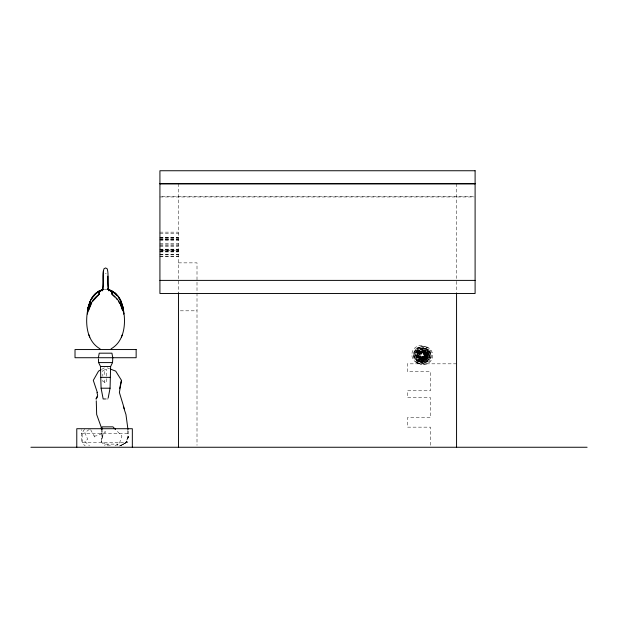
<?xml version="1.0" encoding="UTF-8"?>
<svg xmlns="http://www.w3.org/2000/svg" width="618" height="618" viewBox="0 0 618 618"><rect width="100%" height="100%" fill="white"/><g stroke="black" fill="none" stroke-linecap="round" stroke-linejoin="round"><path stroke-width="0.46" stroke-dasharray="3.09 2.32" d="M101.653 430.553L102.464 436.099L101.499 441.569L101.924 436.099L101.437 430.553M102.464 436.099L101.105 441.569L105.021 445.833M117.435 445.478L117.992 444.11L105.578 444.11L108.227 445.902M125.693 442.944L120.402 445.678L125.693 442.944L128.845 436.099L128.104 430.553M84.72 429.464L83.399 430.584L82.148 434.724L82.148 439.344L82.688 443.6L85.176 445.848M89.355 429.363L84.851 432.716L87.686 439.298L84.851 441.468L89.456 445.732M101.669 369.386L104.797 367.656M104.62 369.85L102.812 370.707L102.812 376.254M119.019 446.103L123.144 444.504L126.087 442.094L123.144 444.504L119.568 445.841M115.041 445.593L119.212 444.018L121.901 436.099L116.161 430.159M94.029 435.945C99.204 437.15 111.163 425.902 102.395 435.767L102.186 430.422M104.257 289.61L106.899 289.61M161.777 196.763L474.176 196.763M159.923 196.964L474.176 196.964M159.923 232.152L178.463 232.152M159.923 233.334L178.463 233.334M159.923 237.675L178.463 237.675M159.923 237.822L178.463 237.822M159.923 237.922L178.463 237.922M159.923 238.88L178.463 238.88M159.923 239.421L178.463 239.421M159.923 239.568L178.463 239.568M159.923 239.707L178.463 239.707M159.923 240.472L178.463 240.472M159.923 243.484L178.463 243.43M159.923 244.913L178.463 244.913M159.923 245.176L178.463 245.176M159.923 246.652L178.463 246.652M159.923 249.178L178.463 249.178M159.923 249.718L178.463 249.718M159.923 249.834L178.463 249.834M159.923 250.105L178.463 250.182L159.923 250.205M159.923 251.039L178.463 251.039M159.923 251.673L178.463 251.673M159.923 251.928L178.463 251.928M159.923 254.346L178.463 254.346M159.923 254.601L178.463 254.601M159.923 256.169L178.463 256.169M159.923 256.509L178.463 256.509M178.463 262.866L197.003 262.866L197.003 445.331M180.317 310.815L197.003 310.815M424.551 356.292L420.897 356.292L420.897 357.482L424.551 357.482M424.605 356.393L420.982 356.393L420.982 357.667L424.605 357.667M426.057 356.849L422.403 356.849L422.488 358.224L427.162 358.216M422.488 356.949L427.162 357.026M427.216 357.127L423.6 357.127L423.6 358.401L427.216 358.401M422.403 358.038L426.057 358.038M420.982 358.309L424.605 358.309L424.605 354.693A3.623 3.623 0 0 0 419.174 351.557A3.623 3.623 0 0 0 419.174 357.822A3.654 3.654 0 0 0 424.636 354.693A3.654 3.654 0 0 0 419.151 351.526A3.654 3.654 0 0 0 419.151 357.861A3.623 3.623 0 0 0 424.605 354.693L424.551 358.255M422.488 358.865L426.111 358.865L426.111 355.242A3.669 3.669 0 0 0 420.657 352.067A3.669 3.669 0 0 0 420.657 358.417A3.669 3.669 0 0 0 426.157 355.242A3.615 3.615 0 0 0 420.68 352.113A3.615 3.615 0 0 0 420.68 358.378A3.615 3.615 0 0 0 426.103 355.242M427.162 358.988L423.6 358.988L427.216 359.043L427.162 355.427A3.623 3.623 0 0 0 421.785 352.291A3.623 3.623 0 0 0 421.785 358.556A3.623 3.623 0 0 0 427.216 355.427M456.563 363.824L407.316 363.824L407.316 371.619L430.491 371.619L430.491 390.777L407.316 390.777L407.316 397.621L430.491 397.621L430.491 417.729L407.316 417.729L407.316 427.154L430.491 427.154L430.491 445.339M106.389 398.973L108.003 398.973M81.414 433.349L127.71 433.349M105.284 273.473L106.25 273.504M110.321 445.354L105.145 444.265L103.322 442.782M107.184 367.841L109.587 368.761M104.62 382.171L102.812 381.306L102.812 378.332M90.576 429.634L94.747 437.065M456.563 183.646L456.563 278.479M456.563 281.36L456.563 291.966M423.515 357.026L423.515 358.216M178.463 183.646L178.463 293.504M127.71 430.568L127.71 442.619L81.414 442.619L81.414 429.641M106.543 376.138L106.543 369.371L104.62 369.371L104.62 376.292M106.543 378.679L106.543 382.65L104.62 382.65L104.62 378.679M128.753 436.099L126.574 441.569L125.299 442.874L128.753 436.099M419.614 357.057A2.735 2.735 0 0 0 423.716 354.693A2.735 2.735 0 0 0 419.614 352.322A2.735 2.735 0 0 0 419.614 357.057M419.491 357.266A2.974 2.974 0 0 0 423.956 354.693A2.974 2.974 0 0 0 419.491 352.113A2.974 2.974 0 0 0 419.491 357.266M416.416 362.604A9.131 9.131 0 0 0 430.113 354.693A9.131 9.131 0 0 0 416.416 346.783A9.131 9.131 0 0 0 416.416 362.604M418.934 358.239A4.094 4.094 0 0 0 425.076 354.693A4.094 4.094 0 0 0 418.934 351.148A4.094 4.094 0 0 0 418.934 358.239M417.389 360.92A7.192 7.192 0 0 0 428.174 354.693A7.192 7.192 0 0 0 417.389 348.467A7.192 7.192 0 0 0 417.389 360.92M418.981 358.154A3.994 3.994 0 0 0 424.975 354.693A3.994 3.994 0 0 0 418.981 351.233A3.994 3.994 0 0 0 418.981 358.154M417.312 361.051A7.339 7.339 0 0 0 428.32 354.693A7.339 7.339 0 0 0 417.312 348.336A7.339 7.339 0 0 0 417.312 361.051M417.737 360.302A6.481 6.481 0 0 0 427.463 354.693A6.481 6.481 0 0 0 417.737 349.077A6.481 6.481 0 0 0 417.737 360.302M418.363 359.22A5.23 5.23 0 0 0 426.211 354.693A5.23 5.23 0 0 0 418.363 350.159A5.23 5.23 0 0 0 418.363 359.22M418.417 359.135A5.129 5.129 0 0 0 426.111 354.693A5.129 5.129 0 0 0 418.417 350.244A5.129 5.129 0 0 0 418.417 359.135M421.121 357.613A2.735 2.735 0 0 0 425.23 355.242A2.735 2.735 0 0 0 421.121 352.87A2.735 2.735 0 0 0 421.121 357.613M421.005 357.822A2.974 2.974 0 0 0 425.47 355.242A2.974 2.974 0 0 0 421.005 352.662A2.974 2.974 0 0 0 421.005 357.822M417.922 363.152A9.131 9.131 0 0 0 431.627 355.242A9.131 9.131 0 0 0 417.922 347.331A9.131 9.131 0 0 0 417.922 363.152M420.441 358.788A4.094 4.094 0 0 0 426.582 355.242A4.094 4.094 0 0 0 420.441 351.696A4.094 4.094 0 0 0 420.441 358.788M418.857 361.538A7.269 7.269 0 0 0 429.757 355.242A7.354 7.354 0 0 0 418.811 348.876A7.354 7.354 0 0 0 418.811 361.607A7.354 7.354 0 0 0 429.842 355.242A7.269 7.269 0 0 0 418.857 348.946A7.269 7.269 0 0 0 418.857 361.538M420.456 358.764A4.063 4.063 0 0 0 426.551 355.242A4.063 4.063 0 0 0 420.456 351.727A4.063 4.063 0 0 0 420.456 358.764M419.251 360.858A6.481 6.481 0 0 0 428.969 355.242A6.481 6.481 0 0 0 419.251 349.634A6.481 6.481 0 0 0 419.251 360.858M419.885 359.753A5.207 5.207 0 0 0 427.695 355.242A5.207 5.207 0 0 0 419.885 350.738A5.207 5.207 0 0 0 419.885 359.753M419.923 359.684A5.129 5.129 0 0 0 427.617 355.242A5.129 5.129 0 0 0 419.923 350.8A5.129 5.129 0 0 0 419.923 359.684M422.225 357.791A2.735 2.735 0 0 0 426.335 355.427A2.735 2.735 0 0 0 422.225 353.056A2.735 2.735 0 0 0 422.225 357.791M421.731 358.656A3.731 3.731 0 0 0 427.332 355.427A3.731 3.731 0 0 0 421.731 352.19A3.731 3.731 0 0 0 421.731 358.656M422.109 358A2.974 2.974 0 0 0 426.575 355.427A2.974 2.974 0 0 0 422.109 352.847A2.974 2.974 0 0 0 422.109 358M419.027 363.338A9.131 9.131 0 0 0 432.731 355.427A9.131 9.131 0 0 0 419.027 347.517A9.131 9.131 0 0 0 419.027 363.338M421.553 358.973A4.094 4.094 0 0 0 427.695 355.427A4.094 4.094 0 0 0 421.553 351.881A4.094 4.094 0 0 0 421.553 358.973M420.001 361.654A7.192 7.192 0 0 0 430.785 355.427A7.192 7.192 0 0 0 420.001 349.193A7.192 7.192 0 0 0 420.001 361.654M421.607 358.873A3.978 3.978 0 0 0 427.579 355.427A3.978 3.978 0 0 0 421.607 351.974A3.978 3.978 0 0 0 421.607 358.873M419.923 361.785A7.339 7.339 0 0 0 430.939 355.427A7.339 7.339 0 0 0 419.923 349.07A7.339 7.339 0 0 0 419.923 361.785M420.364 361.02A6.466 6.466 0 0 0 430.066 355.427A6.466 6.466 0 0 0 420.364 349.827A6.466 6.466 0 0 0 420.364 361.02M420.982 359.954A5.23 5.23 0 0 0 428.83 355.427A5.23 5.23 0 0 0 420.982 350.893A5.23 5.23 0 0 0 420.982 359.954M421.028 359.869A5.129 5.129 0 0 0 428.73 355.427A5.129 5.129 0 0 0 421.028 350.978A5.129 5.129 0 0 0 421.028 359.869"/><path stroke-width="0.93" d="M111.093 348.822C125.346 340.734 126.227 321.19 122.828 307.007L123.136 309.572M108.173 398.069L110.066 388.204L110.63 366.505L112.538 362.588L112.793 357.837L111.935 353.179L99.228 353.179L98.362 357.837M108.915 290.877C106.396 283.824 109.293 275.937 107.223 268.815L105.578 267.934L103.94 268.815C101.862 275.937 104.766 283.824 102.248 290.877L102.974 289.139L101.8 290.244L102.943 289.463M89.795 304.102C90.313 297.212 96.377 291.356 102.959 289.811M90.243 302.364L90.514 300.587L88.011 307.803L87.663 312.121L88.328 307.007L90.259 301.731M110.383 369.07L115.705 371.124L121.468 380.348L119.39 392.515L124.45 409.139M119.552 388.768L121.468 380.348M121.375 337.104L122.333 334.794M95.991 398.973L97.652 395.25L96.956 392.515M91.456 299.614L92.252 298.2M96.215 398.973L97.474 396.826M91.719 302.944L88.536 310.429C90.104 303.948 93.619 297.884 99.274 294.153L92.723 301.314M100.162 291.333L102.518 289.518M92.646 297.497L95.589 293.983L99.189 291.124C91.008 295.466 87.702 305.253 87.47 314.014L88.328 307.007C84.936 321.167 85.802 340.773 100.062 348.822M100.881 369.819L98.532 371.124L93.295 380.348L97.35 392.515M102.835 289.363L99.853 291.163L98.911 294.098L99.421 292.252L101.46 289.95L98.78 291.572L102.766 289.881L103.322 270.831M159.923 183.646L475.103 183.646M159.923 183.855L475.103 183.855M159.923 280.394L475.103 280.394M98.432 359.058L98.625 362.588L112.538 362.588M98.625 362.588L100.533 366.505L110.63 366.505M100.533 366.505L100.742 377.359L110.421 377.359M100.742 377.359L101.097 388.204L110.066 388.204M105.578 398.973L103.16 398.973L101.097 388.204M30.9 447.254L587.1 447.254M108.196 289.811L112.383 291.572L109.471 290.12C119.297 293.303 123.53 304.496 123.685 314.014L122.828 307.007M110.205 290.259L107.856 289.154L108.783 290.128M108.181 289.139L109.363 290.244L107.64 289.077L111.302 291.163L112.244 294.098L111.742 292.252L109.695 289.95L110.066 290.321M114.778 297.127L111.889 294.153C117.544 297.884 121.058 303.948 122.619 310.429L120.44 304.574M116.107 298.409L117.435 299.684M115.52 429.495L112.97 426.853L102.047 426.853L102.148 429.525M116.748 295.389L111.966 291.124C116.439 293.635 120.634 297.961 121.275 303.206M108.057 288.869L108.845 290.035M118.44 301.314L119.938 303.755M118.517 297.497L120.502 301.028M88.83 334.794L89.788 337.104M120.896 301.731L122.511 306.126M123.353 406.613L124.187 409.162M124.481 410.051L125.956 414.5L127.98 429.626M121.058 303.253L120.641 300.587L123.144 307.803L123.639 313.844L123.337 311.279M101.514 429.626L101.105 426.853L96.671 414.5L96.269 400.819M108.382 289.896L107.833 276.169M456.563 292.932L456.563 447.254M178.463 292.932L178.463 447.254M132.337 447.254L132.337 428.714L76.779 428.714L76.779 447.254M97.729 291.966L95.218 293.882L99.189 291.124L97.729 291.966M475.103 170.746L159.923 170.746L159.923 293.504L475.103 293.504L475.103 170.746M136.145 349.549L75.017 349.549L75.017 357.722L136.145 357.722L136.145 349.549M114.654 292.793L111.966 291.124L115.945 293.882L114.654 292.793"/></g></svg>
